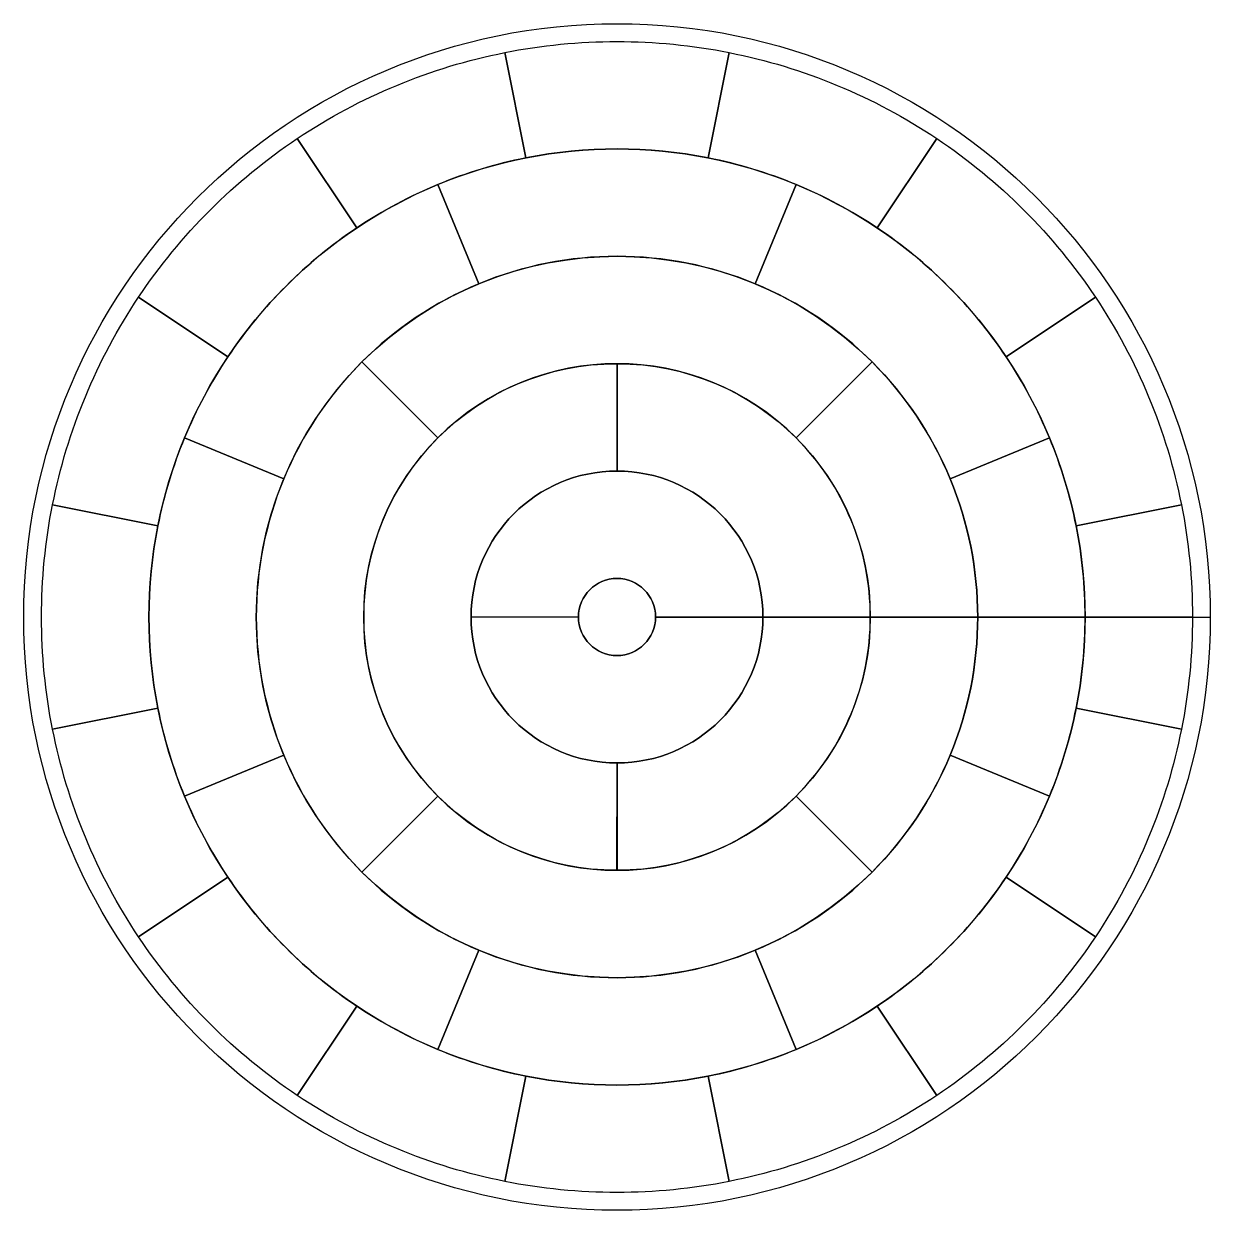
# Model space of a CAD drawing. Header units: metres. Extents: x -50 to 50, y -50 to 50.
import ezdxf

# ---------------------------------------------------------------- set-up
doc = ezdxf.new("R2010")
doc.units = ezdxf.units.M

msp = doc.modelspace()

# ---------------------------------------------------------------- linework, layer by layer
at = {"layer": 'BLACK'}
for points in [[(-9.461881, 47.568086, -0.098491403), (9.461881, 47.568086), (7.696313, 38.691979, 0.098491403), (-7.696313, 38.691979)], [(-40.326276, 26.945156, -0.098491403), (-26.945156, 40.326276), (-21.917246, 32.801476, 0.098491403), (-32.801476, 21.917246)], [(26.945156, 40.326276, -0.098491403), (40.326276, 26.945156), (32.801476, 21.917246, 0.098491403), (21.917246, 32.801476)], [(-15.096861, 36.447048, -0.198912367), (15.096861, 36.447048), (11.633576, 28.085938, 0.198912367), (-11.633576, 28.085938)], [(-21.496046, -21.496046, -0.414213562), (-21.496046, 21.496046), (-15.09673, 15.09673, 0.414213562), (-15.09673, -15.09673)], [(0, 21.35, -0.414213562), (21.35, 0), (12.3, 0, 0.414213562), (0, 12.3)], [(21.496046, 21.496046, -0.198912367), (30.4, 0), (21.35, 0, 0.198912367), (15.09673, 15.09673)], [(-36.447048, -15.096861, -0.198912367), (-36.447048, 15.096861), (-28.085938, 11.633576, 0.198912367), (-28.085938, -11.633576)], [(36.447048, 15.096861, -0.098491403), (39.45, 0), (30.4, 0, 0.098491403), (28.085938, 11.633576)], [(-47.568086, -9.461881, -0.098491403), (-47.568086, 9.461881), (-38.691979, 7.696313, 0.098491403), (-38.691979, -7.696313)], [(47.568086, 9.461881, -0.04912685), (48.5, 0), (39.45, 0, 0.04912685), (38.691979, 7.696313)], [(12.3, 0, -1), (-12.3, 0), (-3.25, 0, 1), (3.25, 0)], [(21.35, 0, -0.414213562), (0, -21.35), (0, -12.3, 0.414213562), (12.3, 0)], [(30.4, 0, -0.198912367), (21.496046, -21.496046), (15.09673, -15.09673, 0.198912367), (21.35, 0)], [(39.45, 0, -0.098491403), (36.447048, -15.096861), (28.085938, -11.633576, 0.098491403), (30.4, 0)], [(48.5, 0, -0.04912685), (47.568086, -9.461881), (38.691979, -7.696313, 0.04912685), (39.45, 0)], [(-26.945156, -40.326276, -0.098491403), (-40.326276, -26.945156), (-32.801476, -21.917246, 0.098491403), (-21.917246, -32.801476)], [(40.326276, -26.945156, -0.098491403), (26.945156, -40.326276), (21.917246, -32.801476, 0.098491403), (32.801476, -21.917246)], [(15.096861, -36.447048, -0.198912367), (-15.096861, -36.447048), (-11.633576, -28.085938, 0.198912367), (11.633576, -28.085938)], [(9.461881, -47.568086, -0.098491403), (-9.461881, -47.568086), (-7.696313, -38.691979, 0.098491403), (7.696313, -38.691979)]]:
    msp.add_lwpolyline(points, format="xyb", close=True, dxfattribs=at)
at = {"layer": 'CENTRE'}
msp.add_circle((0, 0), 3.25, dxfattribs=at)
at = {"layer": 'CLEAR'}
for points in [[(-26.945156, 40.326276, -0.098491403), (-9.461881, 47.568086), (-7.696313, 38.691979, 0.098491403), (-21.917246, 32.801476)], [(9.461881, 47.568086, -0.098491403), (26.945156, 40.326276), (21.917246, 32.801476, 0.098491403), (7.696313, 38.691979)], [(-36.447048, 15.096861, -0.198912367), (-15.096861, 36.447048), (-11.633576, 28.085938, 0.198912367), (-28.085938, 11.633576)], [(15.096861, 36.447048, -0.198912367), (36.447048, 15.096861), (28.085938, 11.633576, 0.198912367), (11.633576, 28.085938)], [(-21.496046, 21.496046, -0.414213562), (21.496046, 21.496046), (15.09673, 15.09673, 0.414213562), (-15.09673, 15.09673)], [(-47.568086, 9.461881, -0.098491403), (-40.326276, 26.945156), (-32.801476, 21.917246, 0.098491403), (-38.691979, 7.696313)], [(40.326276, 26.945156, -0.098491403), (47.568086, 9.461881), (38.691979, 7.696313, 0.098491403), (32.801476, 21.917246)], [(0, -21.35, -1), (0, 21.35), (0, 12.3, 1), (0, -12.3)], [(-12.3, 0, -1), (12.3, 0), (3.25, 0, 1), (-3.25, 0)], [(-40.326276, -26.945156, -0.098491403), (-47.568086, -9.461881), (-38.691979, -7.696313, 0.098491403), (-32.801476, -21.917246)], [(47.568086, -9.461881, -0.098491403), (40.326276, -26.945156), (32.801476, -21.917246, 0.098491403), (38.691979, -7.696313)], [(-15.096861, -36.447048, -0.198912367), (-36.447048, -15.096861), (-28.085938, -11.633576, 0.198912367), (-11.633576, -28.085938)], [(36.447048, -15.096861, -0.198912367), (15.096861, -36.447048), (11.633576, -28.085938, 0.198912367), (28.085938, -11.633576)], [(21.496046, -21.496046, -0.414213562), (-21.496046, -21.496046), (-15.09673, -15.09673, 0.414213562), (15.09673, -15.09673)], [(-9.461881, -47.568086, -0.098491403), (-26.945156, -40.326276), (-21.917246, -32.801476, 0.098491403), (-7.696313, -38.691979)], [(26.945156, -40.326276, -0.098491403), (9.461881, -47.568086), (7.696313, -38.691979, 0.098491403), (21.917246, -32.801476)]]:
    msp.add_lwpolyline(points, format="xyb", close=True, dxfattribs=at)
at = {"layer": 'OUTLINE'}
msp.add_circle((0, 0), 50, dxfattribs=at)
at = {"layer": 'ZERO'}
msp.add_line((3.25, 0), (50, 0), dxfattribs=at)

doc.saveas('drawing.dxf')
